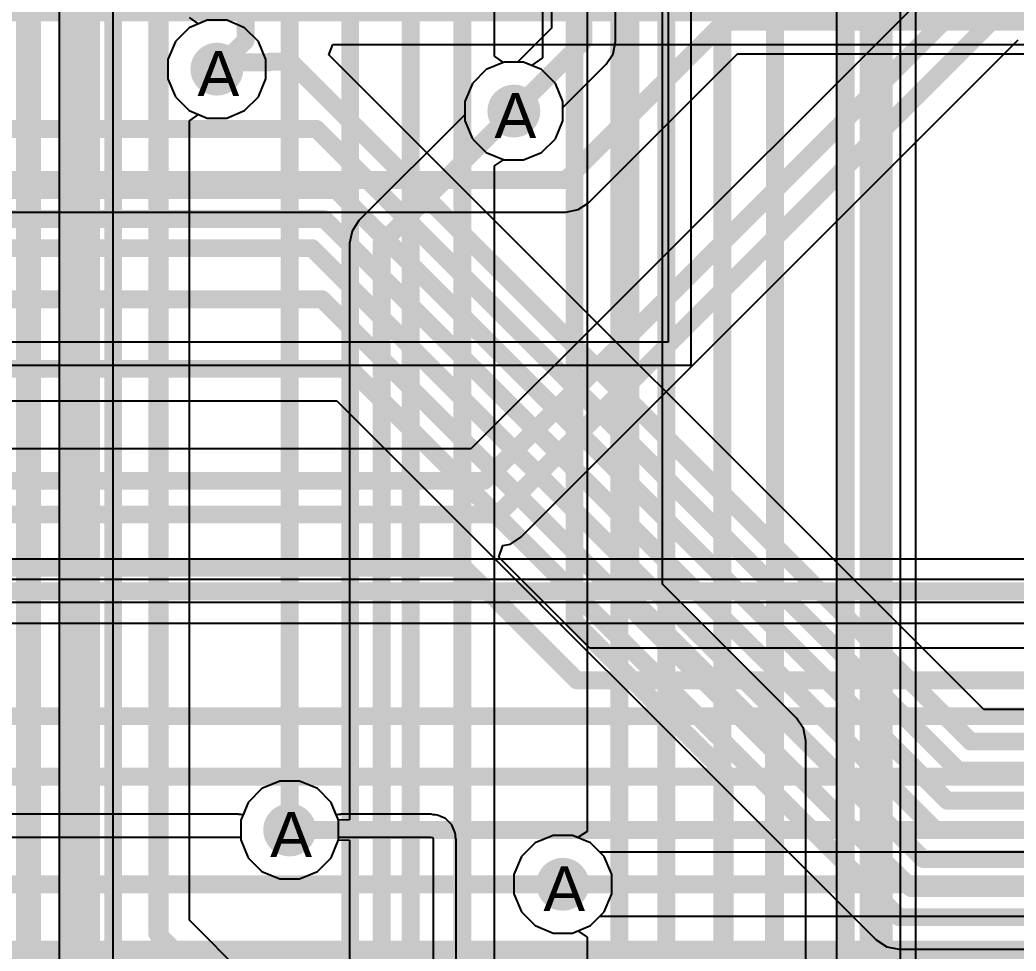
# Model space of a CAD drawing. Header units: inches. Extents: x 0 to 5271, y 0 to 5417.
# Drawn here: x 97.48 to 108.76, y 56.98 to 67.53 of the extents above; entities that cross this region are included whole.
import ezdxf

# ---------------------------------------------------------------- set-up
doc = ezdxf.new("R2010")
doc.units = ezdxf.units.IN
for name, color, linetype in [('Bottom Layer', 5, 'Continuous'), ('Drill Drawing', 1, 'Continuous'), ('L2_GND1', 16, 'Continuous'), ('L3_SIG1', 76, 'Continuous'), ('L4_PWR', 90, 'Continuous'), ('L5_GND2', 156, 'Continuous'), ('L6_SIG2', 130, 'Continuous'), ('L7_GND3', 216, 'Continuous'), ('Top Layer', 1, 'Continuous'), ('Via Holes', 16, 'Continuous')]:
    doc.layers.add(name, color=color, linetype=linetype)
doc.styles.add('Arial', font='', dxfattribs={"height": 0.2})
doc.styles.get('Arial').set_extended_font_data('Arial')

msp = doc.modelspace()

# ---------------------------------------------------------------- hatches: boundary and pattern name
at = {"layer": 'Bottom Layer'}
h = msp.add_hatch(color=5, dxfattribs=at)
edge = h.paths.add_edge_path()
edge.add_arc((99.709, 66.972), 0.3, 0, 360)
h = msp.add_hatch(color=5, dxfattribs=at)
edge = h.paths.add_edge_path()
edge.add_arc((103.073, 66.497), 0.3, 0, 360)
h = msp.add_hatch(color=5, dxfattribs=at)
edge = h.paths.add_edge_path()
edge.add_arc((100.533, 58.349), 0.3, 0, 360)
h = msp.add_hatch(color=5, dxfattribs=at)
edge = h.paths.add_edge_path()
edge.add_arc((103.627, 57.734), 0.3, 0, 360)
at = {"layer": 'L2_GND1'}
h = msp.add_hatch(color=16, dxfattribs=at)
edge = h.paths.add_edge_path()
edge.add_arc((99.709, 66.972), 0.3, 0, 360)
h = msp.add_hatch(color=16, dxfattribs=at)
edge = h.paths.add_edge_path()
edge.add_arc((103.073, 66.497), 0.3, 0, 360)
h = msp.add_hatch(color=16, dxfattribs=at)
edge = h.paths.add_edge_path()
edge.add_arc((100.533, 58.349), 0.3, 0, 360)
h = msp.add_hatch(color=16, dxfattribs=at)
edge = h.paths.add_edge_path()
edge.add_arc((103.627, 57.734), 0.3, 0, 360)
at = {"layer": 'L3_SIG1'}
h = msp.add_hatch(color=76, dxfattribs=at)
edge = h.paths.add_edge_path()
edge.add_arc((99.709, 66.972), 0.3, 0, 360)
h = msp.add_hatch(color=76, dxfattribs=at)
edge = h.paths.add_edge_path()
edge.add_arc((103.073, 66.497), 0.3, 0, 360)
h = msp.add_hatch(color=76, dxfattribs=at)
edge = h.paths.add_edge_path()
edge.add_arc((100.533, 58.349), 0.3, 0, 360)
h = msp.add_hatch(color=76, dxfattribs=at)
edge = h.paths.add_edge_path()
edge.add_arc((103.627, 57.734), 0.3, 0, 360)
at = {"layer": 'L4_PWR'}
h = msp.add_hatch(color=90, dxfattribs=at)
edge = h.paths.add_edge_path()
edge.add_arc((99.709, 66.972), 0.3, 0, 360)
h = msp.add_hatch(color=90, dxfattribs=at)
edge = h.paths.add_edge_path()
edge.add_arc((103.073, 66.497), 0.3, 0, 360)
h = msp.add_hatch(color=90, dxfattribs=at)
edge = h.paths.add_edge_path()
edge.add_arc((100.533, 58.349), 0.3, 0, 360)
h = msp.add_hatch(color=90, dxfattribs=at)
edge = h.paths.add_edge_path()
edge.add_arc((103.627, 57.734), 0.3, 0, 360)
at = {"layer": 'L5_GND2'}
h = msp.add_hatch(color=156, dxfattribs=at)
edge = h.paths.add_edge_path()
edge.add_arc((99.709, 66.972), 0.3, 0, 360)
h = msp.add_hatch(color=156, dxfattribs=at)
edge = h.paths.add_edge_path()
edge.add_arc((103.073, 66.497), 0.3, 0, 360)
h = msp.add_hatch(color=156, dxfattribs=at)
edge = h.paths.add_edge_path()
edge.add_arc((100.533, 58.349), 0.3, 0, 360)
h = msp.add_hatch(color=156, dxfattribs=at)
edge = h.paths.add_edge_path()
edge.add_arc((103.627, 57.734), 0.3, 0, 360)
at = {"layer": 'L6_SIG2'}
h = msp.add_hatch(color=130, dxfattribs=at)
edge = h.paths.add_edge_path()
edge.add_arc((99.709, 66.972), 0.3, 0, 360)
h = msp.add_hatch(color=130, dxfattribs=at)
edge = h.paths.add_edge_path()
edge.add_arc((103.073, 66.497), 0.3, 0, 360)
h = msp.add_hatch(color=130, dxfattribs=at)
edge = h.paths.add_edge_path()
edge.add_arc((100.533, 58.349), 0.3, 0, 360)
h = msp.add_hatch(color=130, dxfattribs=at)
edge = h.paths.add_edge_path()
edge.add_arc((103.627, 57.734), 0.3, 0, 360)
at = {"layer": 'L7_GND3'}
h = msp.add_hatch(color=216, dxfattribs=at)
edge = h.paths.add_edge_path()
edge.add_arc((99.709, 66.972), 0.3, 0, 360)
h = msp.add_hatch(color=216, dxfattribs=at)
edge = h.paths.add_edge_path()
edge.add_arc((103.073, 66.497), 0.3, 0, 360)
h = msp.add_hatch(color=216, dxfattribs=at)
edge = h.paths.add_edge_path()
edge.add_arc((100.533, 58.349), 0.3, 0, 360)
h = msp.add_hatch(color=216, dxfattribs=at)
edge = h.paths.add_edge_path()
edge.add_arc((103.627, 57.734), 0.3, 0, 360)
at = {"layer": 'Top Layer'}
h = msp.add_hatch(color=1, dxfattribs=at)
edge = h.paths.add_edge_path()
edge.add_arc((99.709, 66.972), 0.3, 0, 360)
h = msp.add_hatch(color=1, dxfattribs=at)
edge = h.paths.add_edge_path()
edge.add_arc((103.073, 66.497), 0.3, 0, 360)
h = msp.add_hatch(color=1, dxfattribs=at)
edge = h.paths.add_edge_path()
edge.add_arc((100.533, 58.349), 0.3, 0, 360)
h = msp.add_hatch(color=1, dxfattribs=at)
edge = h.paths.add_edge_path()
edge.add_arc((103.627, 57.734), 0.3, 0, 360)
at = {"layer": 'Via Holes'}
h = msp.add_hatch(color=7, dxfattribs=at)
edge = h.paths.add_edge_path()
edge.add_arc((99.709, 66.972), 0.15, 0, 360)
h = msp.add_hatch(color=7, dxfattribs=at)
edge = h.paths.add_edge_path()
edge.add_arc((103.073, 66.497), 0.15, 0, 360)
h = msp.add_hatch(color=7, dxfattribs=at)
edge = h.paths.add_edge_path()
edge.add_arc((100.533, 58.349), 0.15, 0, 360)
h = msp.add_hatch(color=7, dxfattribs=at)
edge = h.paths.add_edge_path()
edge.add_arc((103.627, 57.734), 0.15, 0, 360)

# ---------------------------------------------------------------- linework, layer by layer
at = {"layer": 'Bottom Layer'}
for p, q in [((103.498, 73.575), (103.498, 67.435)), ((104.223, 67.285), (104.223, 73.425)), ((107.954, 68.035), (104.2, 64.281)), ((99.599, 67.526), (99.396, 67.442)), ((99.82, 67.526), (99.599, 67.526)), ((100.023, 67.442), (99.82, 67.526)), ((99.396, 67.442), (99.24, 67.286)), ((100.179, 67.286), (100.023, 67.442)), ((103.498, 67.435), (103.114, 67.051)), ((99.24, 67.286), (99.155, 67.082)), ((100.263, 67.082), (100.179, 67.286)), ((103.152, 61.669), (108.786, 67.303)), ((104.196, 67.146), (104.223, 67.285)), ((104.223, 67.285), (104.223, 67.285)), ((104.117, 67.028), (104.196, 67.146)), ((99.155, 67.082), (99.155, 66.862)), ((100.263, 66.862), (100.263, 67.082)), ((102.963, 67.051), (102.759, 66.967)), ((103.114, 67.051), (102.963, 67.051)), ((103.627, 66.538), (104.117, 67.028)), ((104.117, 67.028), (104.117, 67.028)), ((102.759, 66.967), (102.604, 66.811)), ((99.155, 66.862), (99.24, 66.658)), ((100.179, 66.658), (100.263, 66.862)), ((102.604, 66.811), (102.519, 66.607)), ((99.24, 66.658), (99.396, 66.503)), ((100.023, 66.503), (100.179, 66.658)), ((102.519, 66.607), (102.519, 66.387)), ((99.396, 66.503), (99.599, 66.418)), ((99.82, 66.418), (100.023, 66.503)), ((103.627, 66.387), (103.627, 66.538)), ((99.599, 66.418), (99.82, 66.418)), ((102.519, 66.387), (102.604, 66.183)), ((103.543, 66.183), (103.627, 66.387)), ((102.604, 66.183), (102.759, 66.028)), ((103.387, 66.028), (103.543, 66.183)), ((102.759, 66.028), (102.963, 65.943)), ((103.183, 65.943), (103.387, 66.028)), ((102.963, 65.943), (103.183, 65.943)), ((104.2, 64.281), (102.587, 62.669)), ((104.2, 64.281), (104.2, 64.281)), ((102.587, 62.669), (96.734, 62.669)), ((103.034, 61.59), (103.152, 61.669)), ((102.901, 61.442), (102.949, 61.573)), ((102.949, 61.573), (103.034, 61.59)), ((103.935, 60.408), (102.901, 61.442)), ((118.468, 60.408), (103.935, 60.408))]:
    msp.add_line(p, q, dxfattribs=at)
for points in [[(103.861, 67.285, 0.203, 0.203, 0), (103.861, 73.575, 0.203, 0.203, 0)], [(104.456, 64.025, 0.203, 0.203, 0), (108.478, 68.047, 0.203, 0.203, 0)], [(102.895, 61.925, 0.203, 0.203, 0), (108.636, 67.666, 0.203, 0.203, 0)], [(103.073, 66.497, 0.203, 0.203, 0), (103.861, 67.285, 0.203, 0.203, 0)], [(102.738, 62.306, 0.203, 0.203, 0), (104.456, 64.025, 0.203, 0.203, 0)], [(62.242, 62.306, 0.203, 0.203, 0), (102.738, 62.306, 0.203, 0.203, 0)], [(61.491, 61.925, 0.203, 0.203, 0), (102.895, 61.925, 0.203, 0.203, 0)], [(68.529, 61.32, 0.203, 0.203, 0), (102.51, 61.32, 0.203, 0.203, 0)], [(102.51, 61.32, 0.203, 0.203, 0), (103.784, 60.046, 0.203, 0.203, 0)], [(103.784, 60.046, 0.203, 0.203, 0), (118.618, 60.046, 0.203, 0.203, 0)], [(96.774, 59.639, 0.203, 0.203, 0), (118.745, 59.639, 0.203, 0.203, 0)], [(58.378, 58.953, 0.203, 0.203, 0), (131.444, 58.953, 0.203, 0.203, 0)], [(100.533, 58.349, 0.203, 0.203, 0), (139.569, 58.349, 0.203, 0.203, 0)], [(96.143, 57.734, 0.203, 0.203, 0), (103.627, 57.734, 0.203, 0.203, 0)], [(13.689, 56.461, 1.27, 1.27, 0), (127.853, 56.461, 1.27, 1.27, 0)]]:
    msp.add_lwpolyline(points, format="xyseb", dxfattribs=at)
for points in [[(103.81, 67.285, 0.102, 0.102, 1), (103.911, 67.285, 0.102, 0.102, 1)], [(103.81, 67.285, 0.102, 0.102, 1), (103.911, 67.285, 0.102, 0.102, 1)], [(103.022, 66.497, 0.102, 0.102, 1), (103.124, 66.497, 0.102, 0.102, 1)], [(104.405, 64.025, 0.102, 0.102, 1), (104.507, 64.025, 0.102, 0.102, 1)], [(104.405, 64.025, 0.102, 0.102, 1), (104.507, 64.025, 0.102, 0.102, 1)], [(102.687, 62.306, 0.102, 0.102, 1), (102.788, 62.306, 0.102, 0.102, 1)], [(102.687, 62.306, 0.102, 0.102, 1), (102.788, 62.306, 0.102, 0.102, 1)], [(102.845, 61.925, 0.102, 0.102, 1), (102.946, 61.925, 0.102, 0.102, 1)], [(102.845, 61.925, 0.102, 0.102, 1), (102.946, 61.925, 0.102, 0.102, 1)], [(102.459, 61.32, 0.102, 0.102, 1), (102.56, 61.32, 0.102, 0.102, 1)], [(102.459, 61.32, 0.102, 0.102, 1), (102.56, 61.32, 0.102, 0.102, 1)], [(103.734, 60.046, 0.102, 0.102, 1), (103.835, 60.046, 0.102, 0.102, 1)], [(103.734, 60.046, 0.102, 0.102, 1), (103.835, 60.046, 0.102, 0.102, 1)], [(100.482, 58.349, 0.102, 0.102, 1), (100.584, 58.349, 0.102, 0.102, 1)], [(103.576, 57.734, 0.102, 0.102, 1), (103.678, 57.734, 0.102, 0.102, 1)]]:
    msp.add_lwpolyline(points, format="xyseb", close=True, dxfattribs=at)
at = {"layer": 'L2_GND1'}
for p, q in [((99.599, 67.526), (99.396, 67.442)), ((99.82, 67.526), (99.599, 67.526)), ((100.023, 67.442), (99.82, 67.526)), ((99.396, 67.442), (99.24, 67.286)), ((100.179, 67.286), (100.023, 67.442)), ((99.24, 67.286), (99.155, 67.082)), ((100.263, 67.082), (100.179, 67.286)), ((99.155, 67.082), (99.155, 66.862)), ((100.263, 66.862), (100.263, 67.082)), ((102.963, 67.051), (102.759, 66.967)), ((103.183, 67.051), (102.963, 67.051)), ((103.387, 66.967), (103.183, 67.051)), ((102.759, 66.967), (102.604, 66.811)), ((103.543, 66.811), (103.387, 66.967)), ((99.155, 66.862), (99.24, 66.658)), ((100.179, 66.658), (100.263, 66.862)), ((102.604, 66.811), (102.519, 66.607)), ((103.627, 66.607), (103.543, 66.811)), ((99.24, 66.658), (99.396, 66.503)), ((100.023, 66.503), (100.179, 66.658)), ((102.519, 66.607), (102.519, 66.387)), ((103.627, 66.387), (103.627, 66.607)), ((99.396, 66.503), (99.599, 66.418)), ((99.82, 66.418), (100.023, 66.503)), ((99.599, 66.418), (99.82, 66.418)), ((102.519, 66.387), (102.604, 66.183)), ((103.543, 66.183), (103.627, 66.387)), ((102.604, 66.183), (102.759, 66.028)), ((103.387, 66.028), (103.543, 66.183)), ((102.759, 66.028), (102.963, 65.943)), ((103.183, 65.943), (103.387, 66.028)), ((102.963, 65.943), (103.183, 65.943)), ((100.423, 58.903), (100.219, 58.818)), ((100.643, 58.903), (100.423, 58.903)), ((100.847, 58.818), (100.643, 58.903)), ((100.219, 58.818), (100.064, 58.662)), ((101.003, 58.662), (100.847, 58.818)), ((100.064, 58.662), (99.979, 58.459)), ((101.087, 58.459), (101.003, 58.662)), ((99.979, 58.459), (99.979, 58.238)), ((101.087, 58.238), (101.087, 58.459)), ((99.979, 58.238), (100.064, 58.035)), ((101.003, 58.035), (101.087, 58.238)), ((103.517, 58.288), (103.313, 58.204)), ((103.737, 58.288), (103.517, 58.288)), ((103.941, 58.204), (103.737, 58.288)), ((103.313, 58.204), (103.158, 58.048)), ((104.097, 58.048), (103.941, 58.204)), ((100.064, 58.035), (100.219, 57.879)), ((100.847, 57.879), (101.003, 58.035)), ((103.158, 58.048), (103.073, 57.844)), ((104.181, 57.844), (104.097, 58.048)), ((100.219, 57.879), (100.423, 57.795)), ((100.423, 57.795), (100.643, 57.795)), ((100.643, 57.795), (100.847, 57.879)), ((103.073, 57.844), (103.073, 57.624)), ((104.181, 57.624), (104.181, 57.844)), ((103.073, 57.624), (103.158, 57.42)), ((104.097, 57.42), (104.181, 57.624)), ((103.158, 57.42), (103.313, 57.265)), ((103.941, 57.265), (104.097, 57.42)), ((103.313, 57.265), (103.517, 57.18)), ((103.737, 57.18), (103.941, 57.265)), ((103.517, 57.18), (103.737, 57.18))]:
    msp.add_line(p, q, dxfattribs=at)
at = {"layer": 'L3_SIG1'}
for p, q in [((103.904, 73.52), (103.904, 58.333)), ((107.627, 27.864), (107.627, 72.528)), ((98.535, 53.679), (98.535, 69.076)), ((99.599, 67.526), (99.396, 67.442)), ((99.82, 67.526), (99.599, 67.526)), ((100.023, 67.442), (99.82, 67.526)), ((99.396, 67.442), (99.24, 67.286)), ((100.179, 67.286), (100.023, 67.442)), ((99.24, 67.286), (99.155, 67.082)), ((100.263, 67.082), (100.179, 67.286)), ((99.155, 67.082), (99.155, 66.862)), ((100.263, 66.862), (100.263, 67.082)), ((102.963, 67.051), (102.759, 66.967)), ((103.183, 67.051), (102.963, 67.051)), ((103.387, 66.967), (103.183, 67.051)), ((102.759, 66.967), (102.604, 66.811)), ((103.543, 66.811), (103.387, 66.967)), ((99.155, 66.862), (99.24, 66.658)), ((100.179, 66.658), (100.263, 66.862)), ((102.604, 66.811), (102.519, 66.607)), ((103.627, 66.607), (103.543, 66.811)), ((99.24, 66.658), (99.396, 66.503)), ((100.023, 66.503), (100.179, 66.658)), ((102.519, 66.607), (102.519, 66.387)), ((103.627, 66.387), (103.627, 66.607)), ((99.396, 66.503), (99.599, 66.418)), ((99.82, 66.418), (100.023, 66.503)), ((99.599, 66.418), (99.82, 66.418)), ((102.519, 66.387), (102.604, 66.183)), ((103.543, 66.183), (103.627, 66.387)), ((102.604, 66.183), (102.759, 66.028)), ((103.387, 66.028), (103.543, 66.183)), ((102.759, 66.028), (102.963, 65.943)), ((103.183, 65.943), (103.387, 66.028)), ((102.963, 65.943), (103.183, 65.943)), ((100.423, 58.903), (100.219, 58.818)), ((100.643, 58.903), (100.423, 58.903)), ((100.847, 58.818), (100.643, 58.903)), ((100.219, 58.818), (100.064, 58.662)), ((101.003, 58.662), (100.847, 58.818)), ((100.064, 58.662), (99.979, 58.459)), ((101.087, 58.459), (101.003, 58.662)), ((99.979, 58.459), (99.979, 58.238)), ((101.087, 58.238), (101.087, 58.459)), ((99.979, 58.238), (100.064, 58.035)), ((101.003, 58.035), (101.087, 58.238)), ((103.517, 58.288), (103.313, 58.204)), ((103.737, 58.288), (103.517, 58.288)), ((103.799, 58.263), (103.737, 58.288)), ((103.904, 58.333), (103.799, 58.263)), ((103.313, 58.204), (103.158, 58.048)), ((100.064, 58.035), (100.219, 57.879)), ((100.847, 57.879), (101.003, 58.035)), ((103.158, 58.048), (103.073, 57.844)), ((100.219, 57.879), (100.423, 57.795)), ((100.423, 57.795), (100.643, 57.795)), ((100.643, 57.795), (100.847, 57.879)), ((103.073, 57.844), (103.073, 57.624)), ((103.073, 57.624), (103.158, 57.42)), ((103.158, 57.42), (103.313, 57.265)), ((103.313, 57.265), (103.517, 57.18)), ((103.517, 57.18), (103.737, 57.18)), ((103.737, 57.18), (103.799, 57.206)), ((103.799, 57.206), (103.904, 57.135)), ((103.904, 57.135), (103.904, 44.861))]:
    msp.add_line(p, q, dxfattribs=at)
for points in [[(107.264, 27.864, 0.203, 0.203, 0), (107.264, 74.193, 0.203, 0.203, 0)], [(104.267, 42.418, 0.203, 0.203, 0), (104.267, 73.67, 0.203, 0.203, 0)], [(106.832, 40.648, 0.203, 0.203, 0), (106.832, 73.232, 0.203, 0.203, 0)], [(104.8, 42.02, 0.203, 0.203, 0), (104.8, 72.805, 0.203, 0.203, 0)], [(106.031, 40.906, 0.203, 0.203, 0), (106.031, 70.186, 0.203, 0.203, 0)], [(105.435, 41.478, 0.203, 0.203, 0), (105.435, 69.444, 0.203, 0.203, 0)], [(97.614, 40.26, 0.203, 0.203, 0), (97.614, 69.343, 0.203, 0.203, 0)], [(98.172, 39.981, 0.203, 0.203, 0), (98.172, 69.226, 0.203, 0.203, 0)]]:
    msp.add_lwpolyline(points, format="xyseb", dxfattribs=at)
at = {"layer": 'L4_PWR'}
for p, q in [((104.821, 68.377), (104.821, 63.876)), ((105.08, 63.617), (105.08, 68.377)), ((99.599, 67.526), (99.396, 67.442)), ((99.82, 67.526), (99.599, 67.526)), ((100.023, 67.442), (99.82, 67.526)), ((99.396, 67.442), (99.24, 67.286)), ((100.179, 67.286), (100.023, 67.442)), ((99.24, 67.286), (99.155, 67.082)), ((100.263, 67.082), (100.179, 67.286)), ((99.155, 67.082), (99.155, 66.862)), ((100.263, 66.862), (100.263, 67.082)), ((102.963, 67.051), (102.759, 66.967)), ((103.183, 67.051), (102.963, 67.051)), ((103.387, 66.967), (103.183, 67.051)), ((102.759, 66.967), (102.604, 66.811)), ((103.543, 66.811), (103.387, 66.967)), ((99.155, 66.862), (99.24, 66.658)), ((100.179, 66.658), (100.263, 66.862)), ((102.604, 66.811), (102.519, 66.607)), ((103.627, 66.607), (103.543, 66.811)), ((99.24, 66.658), (99.396, 66.503)), ((100.023, 66.503), (100.179, 66.658)), ((102.519, 66.607), (102.519, 66.387)), ((103.627, 66.387), (103.627, 66.607)), ((99.396, 66.503), (99.599, 66.418)), ((99.82, 66.418), (100.023, 66.503)), ((99.599, 66.418), (99.82, 66.418)), ((102.519, 66.387), (102.604, 66.183)), ((103.543, 66.183), (103.627, 66.387)), ((102.604, 66.183), (102.759, 66.028)), ((103.387, 66.028), (103.543, 66.183)), ((102.759, 66.028), (102.963, 65.943)), ((103.183, 65.943), (103.387, 66.028)), ((102.963, 65.943), (103.183, 65.943)), ((104.821, 63.876), (96.352, 63.876)), ((96.352, 63.617), (105.08, 63.617)), ((110.682, 61.189), (69.098, 61.189)), ((95.075, 60.93), (110.682, 60.93)), ((100.423, 58.903), (100.219, 58.818)), ((100.643, 58.903), (100.423, 58.903)), ((100.847, 58.818), (100.643, 58.903)), ((100.219, 58.818), (100.064, 58.662)), ((101.003, 58.662), (100.847, 58.818)), ((100.064, 58.662), (100.005, 58.521)), ((101.061, 58.521), (101.003, 58.662)), ((99.954, 58.527), (96.599, 58.527)), ((99.955, 58.526), (99.954, 58.527)), ((99.979, 58.526), (99.955, 58.526)), ((100.003, 58.522), (99.979, 58.526)), ((100.004, 58.522), (100.003, 58.522)), ((100.005, 58.521), (100.004, 58.522)), ((101.062, 58.522), (101.061, 58.521)), ((101.063, 58.522), (101.062, 58.522)), ((101.087, 58.526), (101.063, 58.522)), ((101.112, 58.526), (101.087, 58.526)), ((101.113, 58.527), (101.112, 58.526)), ((102.133, 58.527), (101.113, 58.527)), ((102.158, 58.522), (102.133, 58.527)), ((102.184, 58.522), (102.158, 58.522)), ((102.205, 58.517), (102.184, 58.522)), ((102.228, 58.508), (102.205, 58.517)), ((102.232, 58.507), (102.228, 58.508)), ((102.235, 58.505), (102.232, 58.507)), ((102.298, 58.479), (102.235, 58.505)), ((102.37, 58.407), (102.298, 58.479)), ((102.396, 58.344), (102.37, 58.407)), ((102.398, 58.341), (102.396, 58.344)), ((102.399, 58.337), (102.398, 58.341)), ((102.408, 58.314), (102.399, 58.337)), ((96.599, 58.268), (99.954, 58.268)), ((99.954, 58.268), (99.955, 58.267)), ((99.955, 58.267), (99.979, 58.267)), ((99.979, 58.267), (99.979, 58.238)), ((99.979, 58.238), (100.064, 58.035)), ((101.003, 58.035), (101.087, 58.238)), ((101.087, 58.238), (101.087, 58.267)), ((101.087, 58.267), (101.112, 58.267)), ((101.112, 58.267), (101.113, 58.268)), ((101.113, 58.268), (102.133, 58.268)), ((102.133, 58.268), (102.154, 58.263)), ((102.154, 58.263), (102.159, 58.242)), ((102.159, 58.242), (102.159, 16.155)), ((102.413, 58.293), (102.408, 58.314)), ((102.413, 58.267), (102.413, 58.293)), ((102.418, 58.242), (102.413, 58.267)), ((102.418, 16.155), (102.418, 58.242)), ((103.517, 58.288), (103.313, 58.204)), ((103.737, 58.288), (103.517, 58.288)), ((103.941, 58.204), (103.737, 58.288)), ((103.313, 58.204), (103.158, 58.048)), ((104.097, 58.048), (103.941, 58.204)), ((100.064, 58.035), (100.219, 57.879)), ((100.847, 57.879), (101.003, 58.035)), ((103.158, 58.048), (103.073, 57.844)), ((104.181, 57.844), (104.097, 58.048)), ((100.219, 57.879), (100.423, 57.795)), ((100.423, 57.795), (100.643, 57.795)), ((100.643, 57.795), (100.847, 57.879)), ((103.073, 57.844), (103.073, 57.624)), ((104.181, 57.624), (104.181, 57.844)), ((103.073, 57.624), (103.158, 57.42)), ((104.097, 57.42), (104.181, 57.624)), ((103.158, 57.42), (103.313, 57.265)), ((103.941, 57.265), (104.097, 57.42)), ((103.313, 57.265), (103.517, 57.18)), ((103.737, 57.18), (103.941, 57.265)), ((103.517, 57.18), (103.737, 57.18))]:
    msp.add_line(p, q, dxfattribs=at)
at = {"layer": 'L5_GND2'}
for p, q in [((100.976, 67.135), (101.024, 67.252)), ((101.024, 67.252), (117.145, 67.252)), ((108.396, 59.715), (100.976, 67.135)), ((102.963, 67.051), (102.759, 66.967)), ((103.183, 67.051), (102.963, 67.051)), ((103.387, 66.967), (103.183, 67.051)), ((102.759, 66.967), (102.604, 66.811)), ((103.543, 66.811), (103.387, 66.967)), ((102.604, 66.811), (102.519, 66.607)), ((103.627, 66.607), (103.543, 66.811)), ((102.519, 66.607), (102.519, 66.387)), ((103.627, 66.387), (103.627, 66.607)), ((102.519, 66.387), (102.604, 66.183)), ((103.543, 66.183), (103.627, 66.387)), ((102.604, 66.183), (102.759, 66.028)), ((103.387, 66.028), (103.543, 66.183)), ((102.759, 66.028), (102.963, 65.943)), ((103.183, 65.943), (103.387, 66.028)), ((102.963, 65.943), (103.183, 65.943)), ((96.755, 63.214), (101.069, 63.214)), ((101.069, 63.214), (107.178, 57.104)), ((119.602, 59.715), (108.396, 59.715)), ((100.423, 58.903), (100.219, 58.818)), ((100.643, 58.903), (100.423, 58.903)), ((100.847, 58.818), (100.643, 58.903)), ((100.219, 58.818), (100.064, 58.662)), ((101.003, 58.662), (100.847, 58.818)), ((100.064, 58.662), (99.979, 58.459)), ((101.087, 58.459), (101.003, 58.662)), ((99.979, 58.459), (99.979, 58.238)), ((101.087, 58.238), (101.087, 58.459)), ((99.979, 58.238), (100.064, 58.035)), ((101.003, 58.035), (101.087, 58.238)), ((103.517, 58.288), (103.313, 58.204)), ((103.737, 58.288), (103.517, 58.288)), ((103.941, 58.204), (103.737, 58.288)), ((103.313, 58.204), (103.158, 58.048)), ((104.097, 58.048), (103.941, 58.204)), ((100.064, 58.035), (100.219, 57.879)), ((100.847, 57.879), (101.003, 58.035)), ((103.158, 58.048), (103.073, 57.844)), ((104.181, 57.844), (104.097, 58.048)), ((100.219, 57.879), (100.423, 57.795)), ((100.423, 57.795), (100.643, 57.795)), ((100.643, 57.795), (100.847, 57.879)), ((103.073, 57.844), (103.073, 57.624)), ((104.181, 57.624), (104.181, 57.844)), ((103.073, 57.624), (103.158, 57.42)), ((104.097, 57.42), (104.181, 57.624)), ((103.158, 57.42), (103.313, 57.265)), ((103.941, 57.265), (104.097, 57.42)), ((103.313, 57.265), (103.517, 57.18)), ((103.737, 57.18), (103.941, 57.265)), ((103.517, 57.18), (103.737, 57.18)), ((107.178, 57.104), (107.178, 57.104)), ((107.178, 57.104), (107.296, 57.026)), ((107.296, 57.026), (107.435, 56.998)), ((107.435, 56.998), (107.435, 56.998)), ((107.435, 56.998), (136.307, 56.998))]:
    msp.add_line(p, q, dxfattribs=at)
for points in [[(95.532, 67.615, 0.203, 0.203, 0), (117.145, 67.615, 0.203, 0.203, 0)], [(99.709, 66.972, 0.203, 0.203, 0), (99.785, 67.048, 0.203, 0.203, 0)], [(99.785, 67.048, 0.203, 0.203, 0), (100.299, 67.048, 0.203, 0.203, 0)], [(100.299, 67.048, 0.203, 0.203, 0), (100.307, 67.056, 0.203, 0.203, 0)], [(100.307, 67.056, 0.203, 0.203, 0), (100.542, 67.056, 0.203, 0.203, 0)], [(100.542, 67.056, 0.203, 0.203, 0), (108.246, 59.352, 0.203, 0.203, 0)], [(84.049, 66.294, 0.203, 0.203, 0), (100.837, 66.294, 0.203, 0.203, 0)], [(100.837, 66.294, 0.203, 0.203, 0), (108.109, 59.022, 0.203, 0.203, 0)], [(81.996, 65.603, 0.203, 0.203, 0), (101.061, 65.603, 0.203, 0.203, 0)], [(101.061, 65.603, 0.203, 0.203, 0), (107.983, 58.681, 0.203, 0.203, 0)], [(80.345, 65.273, 0.203, 0.203, 0), (100.924, 65.273, 0.203, 0.203, 0)], [(100.924, 65.273, 0.203, 0.203, 0), (107.846, 58.351, 0.203, 0.203, 0)], [(80.314, 64.943, 0.203, 0.203, 0), (100.787, 64.943, 0.203, 0.203, 0)], [(100.787, 64.943, 0.203, 0.203, 0), (107.709, 58.021, 0.203, 0.203, 0)], [(81.712, 64.364, 0.203, 0.203, 0), (100.899, 64.364, 0.203, 0.203, 0)], [(100.899, 64.364, 0.203, 0.203, 0), (107.572, 57.691, 0.203, 0.203, 0)], [(74.397, 63.576, 0.203, 0.203, 0), (101.219, 63.576, 0.203, 0.203, 0)], [(101.219, 63.576, 0.203, 0.203, 0), (107.435, 57.361, 0.203, 0.203, 0)], [(108.246, 59.352, 0.203, 0.203, 0), (119.753, 59.352, 0.203, 0.203, 0)], [(108.109, 59.022, 0.203, 0.203, 0), (135.606, 59.022, 0.203, 0.203, 0)], [(107.983, 58.681, 0.203, 0.203, 0), (135.733, 58.681, 0.203, 0.203, 0)], [(107.846, 58.351, 0.203, 0.203, 0), (135.869, 58.351, 0.203, 0.203, 0)], [(107.709, 58.021, 0.203, 0.203, 0), (136.033, 58.021, 0.203, 0.203, 0)], [(107.572, 57.691, 0.203, 0.203, 0), (136.17, 57.691, 0.203, 0.203, 0)], [(107.435, 57.361, 0.203, 0.203, 0), (136.307, 57.361, 0.203, 0.203, 0)]]:
    msp.add_lwpolyline(points, format="xyseb", dxfattribs=at)
for points in [[(99.734, 67.048, 0.102, 0.102, 1), (99.836, 67.048, 0.102, 0.102, 1)], [(99.734, 67.048, 0.102, 0.102, 1), (99.836, 67.048, 0.102, 0.102, 1)], [(100.248, 67.048, 0.102, 0.102, 1), (100.35, 67.048, 0.102, 0.102, 1)], [(100.248, 67.048, 0.102, 0.102, 1), (100.35, 67.048, 0.102, 0.102, 1)], [(100.256, 67.056, 0.102, 0.102, 1), (100.358, 67.056, 0.102, 0.102, 1)], [(100.256, 67.056, 0.102, 0.102, 1), (100.358, 67.056, 0.102, 0.102, 1)], [(100.491, 67.056, 0.102, 0.102, 1), (100.593, 67.056, 0.102, 0.102, 1)], [(100.491, 67.056, 0.102, 0.102, 1), (100.593, 67.056, 0.102, 0.102, 1)], [(99.659, 66.972, 0.102, 0.102, 1), (99.76, 66.972, 0.102, 0.102, 1)], [(100.786, 66.294, 0.102, 0.102, 1), (100.888, 66.294, 0.102, 0.102, 1)], [(100.786, 66.294, 0.102, 0.102, 1), (100.888, 66.294, 0.102, 0.102, 1)], [(101.01, 65.603, 0.102, 0.102, 1), (101.111, 65.603, 0.102, 0.102, 1)], [(101.01, 65.603, 0.102, 0.102, 1), (101.111, 65.603, 0.102, 0.102, 1)], [(100.873, 65.273, 0.102, 0.102, 1), (100.975, 65.273, 0.102, 0.102, 1)], [(100.873, 65.273, 0.102, 0.102, 1), (100.975, 65.273, 0.102, 0.102, 1)], [(100.736, 64.943, 0.102, 0.102, 1), (100.838, 64.943, 0.102, 0.102, 1)], [(100.736, 64.943, 0.102, 0.102, 1), (100.838, 64.943, 0.102, 0.102, 1)], [(100.849, 64.364, 0.102, 0.102, 1), (100.95, 64.364, 0.102, 0.102, 1)], [(100.849, 64.364, 0.102, 0.102, 1), (100.95, 64.364, 0.102, 0.102, 1)], [(101.168, 63.576, 0.102, 0.102, 1), (101.27, 63.576, 0.102, 0.102, 1)], [(101.168, 63.576, 0.102, 0.102, 1), (101.27, 63.576, 0.102, 0.102, 1)], [(108.195, 59.352, 0.102, 0.102, 1), (108.297, 59.352, 0.102, 0.102, 1)], [(108.195, 59.352, 0.102, 0.102, 1), (108.297, 59.352, 0.102, 0.102, 1)], [(108.058, 59.022, 0.102, 0.102, 1), (108.16, 59.022, 0.102, 0.102, 1)], [(108.058, 59.022, 0.102, 0.102, 1), (108.16, 59.022, 0.102, 0.102, 1)], [(107.932, 58.681, 0.102, 0.102, 1), (108.033, 58.681, 0.102, 0.102, 1)], [(107.932, 58.681, 0.102, 0.102, 1), (108.033, 58.681, 0.102, 0.102, 1)], [(107.795, 58.351, 0.102, 0.102, 1), (107.897, 58.351, 0.102, 0.102, 1)], [(107.795, 58.351, 0.102, 0.102, 1), (107.897, 58.351, 0.102, 0.102, 1)], [(107.658, 58.021, 0.102, 0.102, 1), (107.76, 58.021, 0.102, 0.102, 1)], [(107.658, 58.021, 0.102, 0.102, 1), (107.76, 58.021, 0.102, 0.102, 1)], [(107.521, 57.691, 0.102, 0.102, 1), (107.623, 57.691, 0.102, 0.102, 1)], [(107.521, 57.691, 0.102, 0.102, 1), (107.623, 57.691, 0.102, 0.102, 1)], [(107.384, 57.361, 0.102, 0.102, 1), (107.485, 57.361, 0.102, 0.102, 1)], [(107.384, 57.361, 0.102, 0.102, 1), (107.485, 57.361, 0.102, 0.102, 1)]]:
    msp.add_lwpolyline(points, format="xyseb", close=True, dxfattribs=at)
at = {"layer": 'L6_SIG2'}
for p, q in [((97.922, 76.239), (97.922, 45.586)), ((103.398, 74.59), (103.398, 67.1)), ((107.454, 51.135), (107.454, 74.003)), ((106.729, 72.928), (106.729, 51.285)), ((104.757, 61.136), (104.757, 69.328)), ((99.502, 67.486), (99.397, 67.557)), ((99.599, 67.526), (99.502, 67.486)), ((99.82, 67.526), (99.599, 67.526)), ((100.023, 67.442), (99.82, 67.526)), ((100.179, 67.286), (100.023, 67.442)), ((100.263, 67.082), (100.179, 67.286)), ((100.263, 66.862), (100.263, 67.082)), ((102.963, 67.051), (102.759, 66.967)), ((103.183, 67.051), (102.963, 67.051)), ((103.271, 67.015), (103.183, 67.051)), ((103.398, 67.1), (103.271, 67.015)), ((102.759, 66.967), (102.604, 66.811)), ((100.179, 66.658), (100.263, 66.862)), ((102.604, 66.811), (102.519, 66.607)), ((100.023, 66.503), (100.179, 66.658)), ((102.519, 66.607), (102.519, 66.456)), ((99.82, 66.418), (100.023, 66.503)), ((99.397, 66.388), (99.502, 66.458)), ((99.397, 57.326), (99.397, 66.388)), ((99.502, 66.458), (99.599, 66.418)), ((99.599, 66.418), (99.82, 66.418)), ((102.519, 66.456), (101.318, 65.255)), ((101.318, 65.255), (101.24, 65.137)), ((101.24, 65.137), (101.212, 64.999)), ((101.212, 64.999), (101.212, 64.999)), ((101.212, 64.999), (101.212, 58.464)), ((106.276, 59.616), (104.757, 61.136)), ((106.355, 59.499), (106.276, 59.616)), ((106.276, 59.616), (106.276, 59.616)), ((106.382, 59.36), (106.355, 59.499)), ((106.382, 51.105), (106.382, 59.36)), ((106.382, 59.36), (106.382, 59.36)), ((100.423, 58.903), (100.219, 58.818)), ((100.643, 58.903), (100.423, 58.903)), ((100.847, 58.818), (100.643, 58.903)), ((100.219, 58.818), (100.064, 58.662)), ((101.003, 58.662), (100.847, 58.818)), ((100.064, 58.662), (99.979, 58.459)), ((101.087, 58.459), (101.003, 58.662)), ((99.979, 58.459), (99.979, 58.238)), ((101.212, 58.464), (101.087, 58.459)), ((99.979, 58.238), (100.064, 58.035)), ((101.003, 58.035), (101.087, 58.238)), ((101.087, 58.238), (101.212, 58.233)), ((101.212, 58.233), (101.212, 48.232)), ((100.064, 58.035), (100.219, 57.879)), ((100.847, 57.879), (101.003, 58.035)), ((100.219, 57.879), (100.423, 57.795)), ((100.423, 57.795), (100.643, 57.795)), ((100.643, 57.795), (100.847, 57.879)), ((100.586, 56.136), (99.397, 57.326))]:
    msp.add_line(p, q, dxfattribs=at)
for points in [[(98.284, 45.436, 0.203, 0.203, 0), (98.284, 76.659, 0.203, 0.203, 0)], [(103.76, 60.705, 0.203, 0.203, 0), (103.76, 75.011, 0.203, 0.203, 0)], [(104.394, 60.985, 0.203, 0.203, 0), (104.394, 75.019, 0.203, 0.203, 0)], [(107.091, 51.135, 0.203, 0.203, 0), (107.091, 74.493, 0.203, 0.203, 0)], [(99.034, 57.176, 0.203, 0.203, 0), (99.034, 74.422, 0.203, 0.203, 0)], [(101.575, 64.999, 0.203, 0.203, 0), (103.073, 66.497, 0.203, 0.203, 0)], [(101.575, 48.082, 0.203, 0.203, 0), (101.575, 64.999, 0.203, 0.203, 0)], [(104.394, 60.985, 0.203, 0.203, 0), (106.02, 59.36, 0.203, 0.203, 0)], [(103.76, 60.705, 0.203, 0.203, 0), (105.461, 59.004, 0.203, 0.203, 0)], [(106.02, 50.851, 0.203, 0.203, 0), (106.02, 59.36, 0.203, 0.203, 0)], [(105.461, 51.257, 0.203, 0.203, 0), (105.461, 59.004, 0.203, 0.203, 0)], [(99.034, 57.176, 0.203, 0.203, 0), (100.33, 55.88, 0.203, 0.203, 0)]]:
    msp.add_lwpolyline(points, format="xyseb", dxfattribs=at)
for points in [[(103.022, 66.497, 0.102, 0.102, 1), (103.124, 66.497, 0.102, 0.102, 1)], [(101.524, 64.999, 0.102, 0.102, 1), (101.625, 64.999, 0.102, 0.102, 1)], [(101.524, 64.999, 0.102, 0.102, 1), (101.625, 64.999, 0.102, 0.102, 1)], [(104.343, 60.985, 0.102, 0.102, 1), (104.445, 60.985, 0.102, 0.102, 1)], [(104.343, 60.985, 0.102, 0.102, 1), (104.445, 60.985, 0.102, 0.102, 1)], [(103.709, 60.705, 0.102, 0.102, 1), (103.811, 60.705, 0.102, 0.102, 1)], [(103.709, 60.705, 0.102, 0.102, 1), (103.811, 60.705, 0.102, 0.102, 1)], [(105.969, 59.36, 0.102, 0.102, 1), (106.07, 59.36, 0.102, 0.102, 1)], [(105.969, 59.36, 0.102, 0.102, 1), (106.07, 59.36, 0.102, 0.102, 1)], [(105.41, 59.004, 0.102, 0.102, 1), (105.512, 59.004, 0.102, 0.102, 1)], [(105.41, 59.004, 0.102, 0.102, 1), (105.512, 59.004, 0.102, 0.102, 1)], [(98.983, 57.176, 0.102, 0.102, 1), (99.085, 57.176, 0.102, 0.102, 1)], [(98.983, 57.176, 0.102, 0.102, 1), (99.085, 57.176, 0.102, 0.102, 1)]]:
    msp.add_lwpolyline(points, format="xyseb", close=True, dxfattribs=at)
at = {"layer": 'L7_GND3'}
for p, q in [((103.919, 65.458), (105.606, 67.146)), ((105.606, 67.146), (125.596, 67.146)), ((103.801, 65.38), (103.919, 65.458)), ((79.258, 65.352), (103.662, 65.352)), ((103.662, 65.352), (103.801, 65.38)), ((103.662, 65.352), (103.662, 65.352)), ((110.261, 61.417), (78.973, 61.417)), ((95.204, 60.692), (120.502, 60.692)), ((100.423, 58.903), (100.219, 58.818)), ((100.643, 58.903), (100.423, 58.903)), ((100.847, 58.818), (100.643, 58.903)), ((100.219, 58.818), (100.064, 58.662)), ((101.003, 58.662), (100.847, 58.818)), ((100.064, 58.662), (99.979, 58.459)), ((101.087, 58.459), (101.003, 58.662)), ((99.979, 58.459), (99.979, 58.238)), ((101.087, 58.238), (101.087, 58.459)), ((99.979, 58.238), (100.064, 58.035)), ((101.003, 58.035), (101.087, 58.238)), ((103.517, 58.288), (103.313, 58.204)), ((103.737, 58.288), (103.517, 58.288)), ((103.941, 58.204), (103.737, 58.288)), ((103.313, 58.204), (103.158, 58.048)), ((104.097, 58.048), (103.941, 58.204)), ((100.064, 58.035), (100.219, 57.879)), ((100.847, 57.879), (101.003, 58.035)), ((103.158, 58.048), (103.073, 57.844)), ((104.181, 57.844), (104.097, 58.048)), ((100.219, 57.879), (100.423, 57.795)), ((100.423, 57.795), (100.643, 57.795)), ((100.643, 57.795), (100.847, 57.879)), ((103.073, 57.844), (103.073, 57.624)), ((104.181, 57.624), (104.181, 57.844)), ((103.073, 57.624), (103.158, 57.42)), ((104.097, 57.42), (104.181, 57.624)), ((103.158, 57.42), (103.313, 57.265)), ((103.941, 57.265), (104.097, 57.42)), ((103.313, 57.265), (103.517, 57.18)), ((103.737, 57.18), (103.941, 57.265)), ((103.517, 57.18), (103.737, 57.18))]:
    msp.add_line(p, q, dxfattribs=at)
for points in [[(103.662, 65.715, 0.203, 0.203, 0), (105.456, 67.508, 0.203, 0.203, 0)], [(105.456, 67.508, 0.203, 0.203, 0), (125.83, 67.508, 0.203, 0.203, 0)], [(74.722, 65.715, 0.203, 0.203, 0), (103.662, 65.715, 0.203, 0.203, 0)], [(78.822, 61.055, 0.203, 0.203, 0), (120.502, 61.055, 0.203, 0.203, 0)]]:
    msp.add_lwpolyline(points, format="xyseb", dxfattribs=at)
for points in [[(105.405, 67.508, 0.102, 0.102, 1), (105.507, 67.508, 0.102, 0.102, 1)], [(105.405, 67.508, 0.102, 0.102, 1), (105.507, 67.508, 0.102, 0.102, 1)], [(103.611, 65.715, 0.102, 0.102, 1), (103.713, 65.715, 0.102, 0.102, 1)], [(103.611, 65.715, 0.102, 0.102, 1), (103.713, 65.715, 0.102, 0.102, 1)]]:
    msp.add_lwpolyline(points, format="xyseb", close=True, dxfattribs=at)
at = {"layer": 'Top Layer'}
for p, q in [((102.852, 67.119), (102.852, 68.707)), ((102.957, 67.049), (102.852, 67.119)), ((102.963, 67.051), (102.957, 67.049)), ((103.183, 67.051), (102.963, 67.051)), ((103.387, 66.967), (103.183, 67.051)), ((103.543, 66.811), (103.387, 66.967)), ((103.627, 66.607), (103.543, 66.811)), ((103.627, 66.387), (103.627, 66.607)), ((103.543, 66.183), (103.627, 66.387)), ((103.387, 66.028), (103.543, 66.183)), ((103.183, 65.943), (103.387, 66.028)), ((102.852, 65.875), (102.957, 65.946)), ((102.957, 65.946), (102.963, 65.943)), ((102.963, 65.943), (103.183, 65.943)), ((102.852, 49.807), (102.852, 65.875)), ((103.517, 58.288), (103.313, 58.204)), ((103.737, 58.288), (103.517, 58.288)), ((103.941, 58.204), (103.737, 58.288)), ((103.313, 58.204), (103.158, 58.048)), ((104.048, 58.097), (103.941, 58.204)), ((103.158, 58.048), (103.073, 57.844)), ((113.949, 58.097), (104.048, 58.097)), ((103.073, 57.844), (103.073, 57.624)), ((103.073, 57.624), (103.158, 57.42)), ((103.158, 57.42), (103.313, 57.265)), ((103.941, 57.265), (104.048, 57.372)), ((104.048, 57.372), (114.1, 57.372)), ((103.313, 57.265), (103.517, 57.18)), ((103.737, 57.18), (103.941, 57.265)), ((103.517, 57.18), (103.737, 57.18))]:
    msp.add_line(p, q, dxfattribs=at)
for points in [[(97.534, 48.731, 0.203, 0.203, 0), (97.534, 72.176, 0.203, 0.203, 0)], [(98.034, 48.862, 0.203, 0.203, 0), (98.034, 72.176, 0.203, 0.203, 0)], [(98.534, 54.965, 0.203, 0.203, 0), (98.534, 72.176, 0.203, 0.203, 0)], [(100.034, 67.297, 0.203, 0.203, 0), (100.034, 72.176, 0.203, 0.203, 0)], [(100.534, 58.349, 0.203, 0.203, 0), (100.534, 72.21, 0.203, 0.203, 0)], [(99.06, 55.439, 0.203, 0.203, 0), (99.06, 69.711, 0.203, 0.203, 0)], [(101.219, 48.387, 0.203, 0.203, 0), (101.219, 69.037, 0.203, 0.203, 0)], [(102.489, 49.657, 0.203, 0.203, 0), (102.489, 68.707, 0.203, 0.203, 0)], [(101.905, 48.971, 0.203, 0.203, 0), (101.905, 68.215, 0.203, 0.203, 0)], [(99.709, 66.972, 0.203, 0.203, 0), (100.034, 67.297, 0.203, 0.203, 0)], [(103.627, 57.734, 0.203, 0.203, 0), (114.1, 57.734, 0.203, 0.203, 0)]]:
    msp.add_lwpolyline(points, format="xyseb", dxfattribs=at)
for points in [[(99.983, 67.297, 0.102, 0.102, 1), (100.085, 67.297, 0.102, 0.102, 1)], [(99.983, 67.297, 0.102, 0.102, 1), (100.085, 67.297, 0.102, 0.102, 1)], [(99.659, 66.972, 0.102, 0.102, 1), (99.76, 66.972, 0.102, 0.102, 1)], [(100.483, 58.349, 0.102, 0.102, 1), (100.585, 58.349, 0.102, 0.102, 1)], [(103.576, 57.734, 0.102, 0.102, 1), (103.678, 57.734, 0.102, 0.102, 1)]]:
    msp.add_lwpolyline(points, format="xyseb", close=True, dxfattribs=at)

# ---------------------------------------------------------------- texts
at = {"layer": 'Drill Drawing', "style": 'Arial'}
for p in [(99.489, 66.668), (102.853, 66.192), (100.313, 58.044), (103.407, 57.429)]:
    msp.add_text('A', height=0.508, dxfattribs=at).set_placement(p)

doc.saveas('drawing.dxf')
